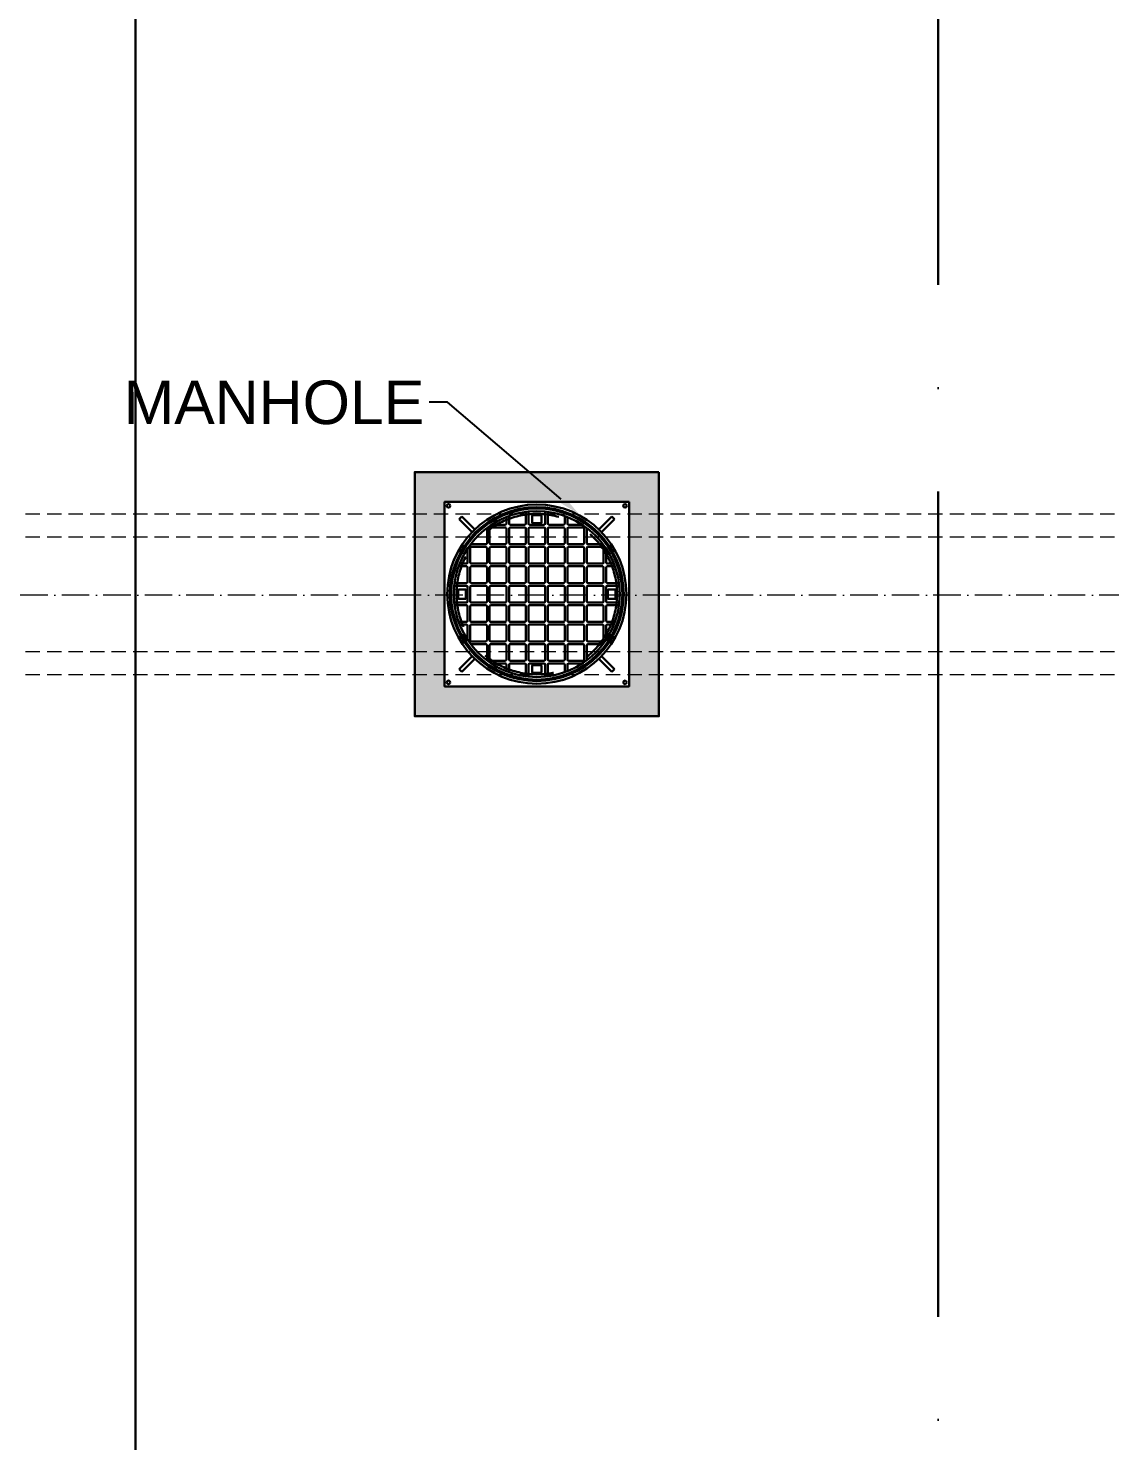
# Model space of a CAD drawing. Header units: metres. Extents: x 5841 to 11304, y 2118 to 7815.
# Drawn here: x 8567 to 9039, y 5966 to 6582 of the extents above; entities that cross this region are included whole.
import ezdxf
from ezdxf import colors
from ezdxf.entities.mleader import LeaderData, LeaderLine
from ezdxf.math import Vec2, Vec3

# ---------------------------------------------------------------- set-up
doc = ezdxf.new("R2010")
doc.units = ezdxf.units.M
for name, pattern in [('ACAD_ISO04W100', [30, 24, -3, 0, -3]), ('ACAD_ISO10W100', [18, 12, -3, 0, -3]), ('DASHED2', [0.375, 0.25, -0.125]), ('Safi- Xref Plans$0$HIDDEN2', [4.7625, 3.175, -1.5875])]:
    doc.linetypes.add(name, pattern=pattern)
for name, color, linetype, lineweight in [('D_Garis Potongan', 101, 'ACAD_ISO10W100', 9), ('D_Garis Tak Tampak', 8, 'DASHED2', 9), ('D_Garis Tampak', 150, 'Continuous', 30), ('DIM200', 4, 'Continuous', 18), ('GRS-ARSIR (HATCH)', 8, 'Continuous', 9)]:
    doc.layers.add(name, color=color, linetype=linetype, lineweight=lineweight)
doc.styles.get("Standard").update_dxf_attribs({"font": 'arial.ttf'})

msp = doc.modelspace()

# ---------------------------------------------------------------- hatches: boundary and pattern name
at = {"layer": 'GRS-ARSIR (HATCH)'}
h = msp.add_hatch(dxfattribs=at)
h.set_pattern_fill('AR-CONC', color=256, scale=2.5)
h.set_pattern_definition([(50, (-2155.766, -4475.943), (17.931505, -1.568803), [1.875, -20.625]), (355, (-2155.766, -4475.943), (-3.468783, 18.804803), [1.5, -16.5]), (100.45144, (-2154.272, -4476.074), (14.462721, 17.236), [1.593505, -17.528553]), (46.1842, (-2155.766, -4470.943), (26.681033, -4.137982), [2.8125, -30.9375]), (96.63564, (-2153.543, -4471.288), (23.36655, 24.352965), [2.39026, -26.292844]), (351.18416, (-2155.766, -4470.943), (23.36655, 24.352965), [2.25, -24.75]), (21, (-2153.266, -4472.193), (14.922676, -10.065472), [1.875, -20.625]), (326, (-2153.266, -4472.193), (6.082883, 18.128751), [1.5, -16.5]), (71.45144, (-2152.023, -4473.032), (21.00556, 8.063279), [1.593505, -17.528553]), (37.5, (-2155.7664, -4475.9435), (0.3039964, 8.3223463), [0, -16.3, 0, -16.75, 0, -16.5625]), (7.5, (-2155.766, -4475.9435), (6.5767384, 9.860293), [0, -9.55, 0, -15.925, 0, -6.3125]), (327.5, (-2161.3414, -4475.9435), (13.345561, -0.5638718), [0, -6.25, 0, -19.5, 0, -25.875]), (317.5, (-2163.841, -4475.943), (14.579654, 2.5026246), [0, -8.125, 0, -12.95, 0, -18.375])])
h.paths.add_polyline_path([(8249.53, 6393.93), (8249.53, 6370.43), (8262.53, 6370.43), (8262.53, 6380.93), (8343.03, 6380.93), (8343.03, 6370.43), (8356.03, 6370.43), (8356.03, 6393.93)])
h.paths.add_polyline_path([(8356.03, 6370.43), (8343.03, 6370.43), (8343.03, 6360.43), (8356.03, 6360.43)])
h.paths.add_polyline_path([(8356.03, 6360.43), (8343.03, 6360.43), (8343.03, 6334.91), (8356.03, 6334.91)])
h.paths.add_polyline_path([(8356.03, 6334.91), (8343.03, 6334.91), (8343.03, 6310.43), (8356.03, 6310.43)])
h.paths.add_polyline_path([(8356.03, 6310.43), (8343.03, 6310.43), (8343.03, 6300.43), (8356.03, 6300.43)])
h.paths.add_polyline_path([(8356.03, 6300.43), (8343.03, 6300.43), (8262.53, 6300.43), (8249.53, 6300.43), (8249.53, 6287.43), (8356.03, 6287.43)])
h.paths.add_polyline_path([(8262.53, 6334.91), (8249.53, 6334.91), (8249.53, 6310.43), (8262.53, 6310.43)])
h.paths.add_polyline_path([(8262.53, 6360.43), (8249.53, 6360.43), (8249.53, 6334.91), (8262.53, 6334.91)])
h.paths.add_polyline_path([(8262.53, 6370.43), (8249.53, 6370.43), (8249.53, 6360.43), (8262.53, 6360.43)])
h.paths.add_polyline_path([(8842.35, 6388.68), (8735.85, 6388.68), (8735.85, 6370.43), (8748.85, 6370.43), (8748.85, 6375.68), (8829.35, 6375.68), (8829.35, 6370.43), (8842.35, 6370.43)])
h.paths.add_polyline_path([(8748.85, 6370.43), (8735.85, 6370.43), (8735.85, 6360.43), (8748.85, 6360.43)])
h.paths.add_polyline_path([(8748.85, 6360.43), (8735.85, 6360.43), (8735.85, 6334.91), (8748.85, 6334.91)])
h.paths.add_polyline_path([(8748.85, 6334.91), (8735.85, 6334.91), (8735.85, 6310.43), (8748.85, 6310.43)])
h.paths.add_polyline_path([(8748.85, 6310.43), (8735.85, 6310.43), (8735.85, 6300.43), (8748.85, 6300.43)])
h.paths.add_polyline_path([(8842.35, 6300.43), (8829.35, 6300.43), (8829.35, 6295.18), (8748.85, 6295.18), (8748.85, 6300.43), (8735.85, 6300.43), (8735.85, 6282.18), (8842.35, 6282.18)])
h.paths.add_polyline_path([(8842.35, 6310.43), (8829.35, 6310.43), (8829.35, 6300.43), (8842.35, 6300.43)])
h.paths.add_polyline_path([(8842.35, 6334.91), (8829.35, 6334.91), (8829.35, 6310.43), (8842.35, 6310.43)])
h.paths.add_polyline_path([(8842.35, 6360.43), (8829.35, 6360.43), (8829.35, 6334.91), (8842.35, 6334.91)])
h.paths.add_polyline_path([(8842.35, 6370.43), (8829.35, 6370.43), (8829.35, 6360.43), (8842.35, 6360.43)])
h.paths.add_polyline_path([(9813.1, 6435.43), (9787.1, 6435.43), (9787.1, 6370.43), (9813.1, 6370.43), (9813.1, 6405.43)])
h.paths.add_polyline_path([(9893.1, 6451.43), (9893.1, 6481.43), (9813.1, 6435.43), (9813.1, 6405.43)])
h.paths.add_polyline_path([(9813.1, 6370.43), (9787.1, 6370.43), (9787.1, 6360.43), (9813.1, 6360.43)])
h.paths.add_polyline_path([(9813.1, 6360.43), (9787.1, 6360.43), (9787.1, 6334.91), (9813.1, 6334.91), (9813.1, 6335.95)])
h.paths.add_polyline_path([(9813.1, 6334.91), (9787.1, 6334.91), (9787.1, 6310.43), (9813.1, 6310.43)])
h.paths.add_polyline_path([(9813.1, 6310.43), (9787.1, 6310.43), (9787.1, 6300.43), (9813.1, 6300.43)])
h.paths.add_polyline_path([(9813.1, 6300.43), (9787.1, 6300.43), (9787.1, 6235.95), (9813.1, 6235.95), (9813.1, 6265.95)])
h.paths.add_polyline_path([(9813.1, 6265.95), (9813.1, 6235.95), (9893.1, 6189.95), (9893.1, 6219.95)])
h.paths.add_polyline_path([(9575.6, 7280.4), (9565.6, 7280.4), (9565.6, 6370.43), (9575.6, 6370.43)])
h.paths.add_polyline_path([(9635.6, 7280.4), (9625.6, 7280.4), (9625.6, 6370.43), (9635.6, 6370.43)])
h.paths.add_polyline_path([(9635.6, 6370.43), (9625.6, 6370.43), (9625.6, 6360.43), (9635.6, 6360.43)])
h.paths.add_polyline_path([(9635.6, 6360.43), (9625.6, 6360.43), (9625.6, 6334.91), (9635.6, 6334.91)])
h.paths.add_polyline_path([(9575.6, 6370.43), (9565.6, 6370.43), (9565.6, 6360.43), (9575.6, 6360.43)])
h.paths.add_polyline_path([(9575.6, 6360.43), (9565.6, 6360.43), (9565.6, 6334.91), (9575.6, 6334.91)])
h.paths.add_polyline_path([(9575.6, 6334.91), (9565.6, 6334.91), (9565.6, 6310.43), (9575.6, 6310.43)])
h.paths.add_polyline_path([(9635.6, 6334.91), (9625.6, 6334.91), (9625.6, 6310.43), (9635.6, 6310.43)])
h.paths.add_polyline_path([(9635.6, 6310.43), (9625.6, 6310.43), (9625.6, 6300.43), (9635.6, 6300.43)])
h.paths.add_polyline_path([(9575.6, 6310.43), (9565.6, 6310.43), (9565.6, 6300.43), (9575.6, 6300.43)])
h.paths.add_polyline_path([(9575.6, 6300.43), (9565.6, 6300.43), (9565.6, 5360.4), (9575.6, 5360.4)])
h.paths.add_polyline_path([(9635.6, 6300.43), (9625.6, 6300.43), (9625.6, 5360.4), (9635.6, 5360.4)])

# ---------------------------------------------------------------- linework, layer by layer
at = {"layer": 'D_Garis Potongan'}
msp.add_line((9969.52, 6334.91), (7103.25, 6334.91), dxfattribs=at)
at = {"layer": 'D_Garis Tak Tampak', "ltscale": 25}
for p, q in [((7291.1, 6370.43), (9787.1, 6370.43)), ((7291.1, 6360.43), (9787.1, 6360.43)), ((7291.1, 6310.43), (9787.1, 6310.43)), ((7291.1, 6300.43), (9787.1, 6300.43))]:
    msp.add_line(p, q, dxfattribs=at)
at = {"layer": 'D_Garis Tampak', "linetype": 'ByBlock', "ltscale": 15}
msp.add_line((8614.1, 7280.4), (8614.1, 5360.4), dxfattribs=at)
at = {"layer": 'D_Garis Tampak', "linetype": 'ACAD_ISO04W100', "ltscale": 15}
msp.add_line((8964.1, 7280.4), (8964.1, 5360.4), dxfattribs=at)
at = {"layer": 'D_Garis Tampak', "ltscale": 200}
for p, q in [((8760.92, 6362.51), (8755.24, 6368.19)), ((8762.03, 6363.62), (8756.34, 6369.3)), ((8816.18, 6363.62), (8821.86, 6369.3)), ((8817.29, 6362.51), (8822.97, 6368.19)), ((8760.92, 6308.35), (8755.24, 6302.67)), ((8762.03, 6307.25), (8756.34, 6301.56)), ((8816.18, 6307.25), (8821.86, 6301.56)), ((8817.29, 6308.35), (8822.97, 6302.67))]:
    msp.add_line(p, q, dxfattribs=at)
at = {"layer": 'D_Garis Tampak'}
for points in [[(8842.35, 6388.68), (8735.85, 6388.68), (8735.85, 6282.18), (8842.35, 6282.18)], [(8829.35, 6375.68), (8748.85, 6375.68), (8748.85, 6295.18), (8829.35, 6295.18)]]:
    msp.add_lwpolyline(points, close=True, dxfattribs=at)
at = {"layer": 'D_Garis Tampak', "ltscale": 200}
for points in [[(8784.32, 6371.28), (8784.32, 6366.21)], [(8785.44, 6366.21), (8785.44, 6371.41)], [(8792.78, 6371.41), (8792.78, 6366.21)], [(8793.97, 6366.21), (8793.97, 6371.27)], [(8775.31, 6365.65), (8769.24, 6365.65)], [(8775.31, 6365.65), (8775.47, 6365.73), (8775.71, 6365.81), (8775.79, 6366.05), (8775.87, 6366.21)], [(8775.87, 6369.09), (8775.87, 6366.21)], [(8776.99, 6366.21), (8776.99, 6369.51)], [(8776.99, 6366.21), (8777.07, 6366.05), (8777.15, 6365.81), (8777.31, 6365.73), (8777.55, 6365.65)], [(8783.77, 6365.65), (8777.55, 6365.65)], [(8783.77, 6365.65), (8784.01, 6365.73), (8784.16, 6365.81), (8784.32, 6366.05), (8784.32, 6366.21)], [(8785.44, 6366.21), (8785.52, 6366.05), (8785.6, 6365.81), (8785.84, 6365.73), (8786, 6365.65)], [(8792.22, 6365.65), (8786, 6365.65)], [(8787.35, 6369.8), (8787.19, 6369.8), (8787.11, 6369.64), (8787.11, 6369.56)], [(8787.11, 6366.61), (8787.11, 6369.56)], [(8787.11, 6366.61), (8787.11, 6366.53), (8787.19, 6366.45), (8787.35, 6366.37)], [(8787.35, 6369.8), (8790.94, 6369.8)], [(8790.94, 6366.37), (8787.35, 6366.37)], [(8791.18, 6369.56), (8791.1, 6369.64), (8791.02, 6369.8), (8790.94, 6369.8)], [(8790.94, 6366.37), (8791.02, 6366.45), (8791.1, 6366.53), (8791.18, 6366.61)], [(8791.18, 6369.56), (8791.18, 6366.61)], [(8792.22, 6365.65), (8792.46, 6365.73), (8792.62, 6365.81), (8792.78, 6366.05), (8792.78, 6366.21)], [(8793.97, 6366.21), (8793.97, 6366.05), (8794.13, 6365.81), (8794.29, 6365.73), (8794.53, 6365.65)], [(8800.75, 6365.65), (8794.53, 6365.65)], [(8800.75, 6365.65), (8800.91, 6365.73), (8801.15, 6365.81), (8801.23, 6366.05), (8801.31, 6366.21)], [(8801.31, 6369.48), (8801.31, 6366.21)], [(8802.42, 6366.21), (8802.42, 6369.06)], [(8802.42, 6366.21), (8802.42, 6366.05), (8802.58, 6365.81), (8802.74, 6365.73), (8802.98, 6365.65)], [(8808.97, 6365.65), (8802.98, 6365.65)], [(8767.42, 6363.98), (8767.34, 6364.22), (8767.28, 6364.27)], [(8767.42, 6363.98), (8767.42, 6357.76)], [(8769.1, 6364.53), (8768.86, 6364.45), (8768.7, 6364.37), (8768.54, 6364.22), (8768.54, 6363.98)], [(8768.54, 6357.76), (8768.54, 6363.98)], [(8769.1, 6364.53), (8775.31, 6364.53)], [(8775.87, 6363.98), (8775.79, 6364.22), (8775.71, 6364.37), (8775.47, 6364.45), (8775.31, 6364.53)], [(8775.87, 6363.98), (8775.87, 6357.76)], [(8777.55, 6364.53), (8777.31, 6364.45), (8777.15, 6364.37), (8777.07, 6364.22), (8776.99, 6363.98)], [(8776.99, 6357.76), (8776.99, 6363.98)], [(8777.55, 6364.53), (8783.77, 6364.53)], [(8784.32, 6363.98), (8784.32, 6364.22), (8784.16, 6364.37), (8784.01, 6364.45), (8783.77, 6364.53)], [(8784.32, 6363.98), (8784.32, 6357.76)], [(8786, 6364.53), (8785.84, 6364.45), (8785.6, 6364.37), (8785.52, 6364.22), (8785.44, 6363.98)], [(8785.44, 6357.76), (8785.44, 6363.98)], [(8786, 6364.53), (8792.22, 6364.53)], [(8792.78, 6363.98), (8792.78, 6364.22), (8792.62, 6364.37), (8792.46, 6364.45), (8792.22, 6364.53)], [(8792.78, 6363.98), (8792.78, 6357.76)], [(8794.53, 6364.53), (8794.29, 6364.45), (8794.13, 6364.37), (8793.97, 6364.22), (8793.97, 6363.98)], [(8793.97, 6357.76), (8793.97, 6363.98)], [(8794.53, 6364.53), (8800.75, 6364.53)], [(8801.31, 6363.98), (8801.23, 6364.22), (8801.15, 6364.37), (8800.91, 6364.45), (8800.75, 6364.53)], [(8801.31, 6363.98), (8801.31, 6357.76)], [(8802.98, 6364.53), (8802.74, 6364.45), (8802.58, 6364.37), (8802.42, 6364.22), (8802.42, 6363.98)], [(8802.42, 6357.76), (8802.42, 6363.98)], [(8802.98, 6364.53), (8809.2, 6364.53)], [(8809.76, 6363.98), (8809.68, 6364.22), (8809.6, 6364.37), (8809.44, 6364.45), (8809.2, 6364.53)], [(8809.76, 6363.98), (8809.76, 6357.76)], [(8810.97, 6364.24), (8810.95, 6364.22), (8810.87, 6363.98)], [(8810.87, 6357.76), (8810.87, 6363.98)], [(8758.89, 6355.31), (8758.89, 6349.31)], [(8760.56, 6356.08), (8760.4, 6356), (8760.17, 6355.92), (8760.09, 6355.68), (8760.01, 6355.52)], [(8760.01, 6349.31), (8760.01, 6355.52)], [(8760.28, 6357.28), (8760.4, 6357.2), (8760.56, 6357.2)], [(8766.78, 6357.2), (8760.56, 6357.2)], [(8760.56, 6356.08), (8766.78, 6356.08)], [(8766.78, 6357.2), (8767.02, 6357.2), (8767.18, 6357.36), (8767.34, 6357.52), (8767.42, 6357.76)], [(8767.42, 6355.52), (8767.34, 6355.68), (8767.18, 6355.92), (8767.02, 6356), (8766.78, 6356.08)], [(8767.42, 6355.52), (8767.42, 6349.31)], [(8768.54, 6357.76), (8768.54, 6357.52), (8768.7, 6357.36), (8768.86, 6357.2), (8769.1, 6357.2)], [(8769.1, 6356.08), (8768.86, 6356), (8768.7, 6355.92), (8768.54, 6355.68), (8768.54, 6355.52)], [(8768.54, 6349.31), (8768.54, 6355.52)], [(8775.31, 6357.2), (8769.1, 6357.2)], [(8769.1, 6356.08), (8775.31, 6356.08)], [(8775.31, 6357.2), (8775.47, 6357.2), (8775.71, 6357.36), (8775.79, 6357.52), (8775.87, 6357.76)], [(8775.87, 6355.52), (8775.79, 6355.68), (8775.71, 6355.92), (8775.47, 6356), (8775.31, 6356.08)], [(8775.87, 6355.52), (8775.87, 6349.31)], [(8776.99, 6357.76), (8777.07, 6357.52), (8777.15, 6357.36), (8777.31, 6357.2), (8777.55, 6357.2)], [(8777.55, 6356.08), (8777.31, 6356), (8777.15, 6355.92), (8777.07, 6355.68), (8776.99, 6355.52)], [(8776.99, 6349.31), (8776.99, 6355.52)], [(8783.77, 6357.2), (8777.55, 6357.2)], [(8777.55, 6356.08), (8783.77, 6356.08)], [(8783.77, 6357.2), (8784.01, 6357.2), (8784.16, 6357.36), (8784.32, 6357.52), (8784.32, 6357.76)], [(8784.32, 6355.52), (8784.32, 6355.68), (8784.16, 6355.92), (8784.01, 6356), (8783.77, 6356.08)], [(8784.32, 6355.52), (8784.32, 6349.31)], [(8785.44, 6357.76), (8785.52, 6357.52), (8785.6, 6357.36), (8785.84, 6357.2), (8786, 6357.2)], [(8786, 6356.08), (8785.84, 6356), (8785.6, 6355.92), (8785.52, 6355.68), (8785.44, 6355.52)], [(8785.44, 6349.31), (8785.44, 6355.52)], [(8792.22, 6357.2), (8786, 6357.2)], [(8786, 6356.08), (8792.22, 6356.08)], [(8792.22, 6357.2), (8792.46, 6357.2), (8792.62, 6357.36), (8792.78, 6357.52), (8792.78, 6357.76)], [(8792.78, 6355.52), (8792.78, 6355.68), (8792.62, 6355.92), (8792.46, 6356), (8792.22, 6356.08)], [(8792.78, 6355.52), (8792.78, 6349.31)], [(8793.97, 6357.76), (8793.97, 6357.52), (8794.13, 6357.36), (8794.29, 6357.2), (8794.53, 6357.2)], [(8794.53, 6356.08), (8794.29, 6356), (8794.13, 6355.92), (8793.97, 6355.68), (8793.97, 6355.52)], [(8793.97, 6349.31), (8793.97, 6355.52)], [(8800.75, 6357.2), (8794.53, 6357.2)], [(8794.53, 6356.08), (8800.75, 6356.08)], [(8800.75, 6357.2), (8800.91, 6357.2), (8801.15, 6357.36), (8801.23, 6357.52), (8801.31, 6357.76)], [(8801.31, 6355.52), (8801.23, 6355.68), (8801.15, 6355.92), (8800.91, 6356), (8800.75, 6356.08)], [(8801.31, 6355.52), (8801.31, 6349.31)], [(8802.42, 6357.76), (8802.42, 6357.52), (8802.58, 6357.36), (8802.74, 6357.2), (8802.98, 6357.2)], [(8802.98, 6356.08), (8802.74, 6356), (8802.58, 6355.92), (8802.42, 6355.68), (8802.42, 6355.52)], [(8802.42, 6349.31), (8802.42, 6355.52)], [(8809.2, 6357.2), (8802.98, 6357.2)], [(8802.98, 6356.08), (8809.2, 6356.08)], [(8809.2, 6357.2), (8809.44, 6357.2), (8809.6, 6357.36), (8809.68, 6357.52), (8809.76, 6357.76)], [(8809.76, 6355.52), (8809.68, 6355.68), (8809.6, 6355.92), (8809.44, 6356), (8809.2, 6356.08)], [(8809.76, 6355.52), (8809.76, 6349.31)], [(8810.87, 6357.76), (8810.95, 6357.52), (8811.03, 6357.36), (8811.27, 6357.2), (8811.43, 6357.2)], [(8811.43, 6356.08), (8811.27, 6356), (8811.03, 6355.92), (8810.95, 6355.68), (8810.87, 6355.52)], [(8810.87, 6349.31), (8810.87, 6355.52)], [(8817.65, 6357.2), (8811.43, 6357.2)], [(8811.43, 6356.08), (8817.65, 6356.08)], [(8817.65, 6357.2), (8817.89, 6357.2), (8817.95, 6357.25)], [(8818.21, 6355.52), (8818.21, 6355.68), (8818.05, 6355.92), (8817.89, 6356), (8817.65, 6356.08)], [(8818.21, 6355.52), (8818.21, 6349.31)], [(8819.33, 6349.31), (8819.33, 6355.3)], [(8755.03, 6347.55), (8758.33, 6347.55)], [(8758.33, 6348.75), (8755.48, 6348.75)], [(8758.33, 6348.75), (8758.57, 6348.75), (8758.73, 6348.91), (8758.89, 6349.07), (8758.89, 6349.31)], [(8758.89, 6346.99), (8758.89, 6347.23), (8758.73, 6347.39), (8758.57, 6347.55), (8758.33, 6347.55)], [(8758.89, 6346.99), (8758.89, 6340.77)], [(8760.01, 6349.31), (8760.09, 6349.07), (8760.17, 6348.91), (8760.4, 6348.75), (8760.56, 6348.75)], [(8760.56, 6347.55), (8760.4, 6347.55), (8760.17, 6347.39), (8760.09, 6347.23), (8760.01, 6346.99)], [(8760.01, 6340.77), (8760.01, 6346.99)], [(8766.78, 6348.75), (8760.56, 6348.75)], [(8760.56, 6347.55), (8766.78, 6347.55)], [(8766.78, 6348.75), (8767.02, 6348.75), (8767.18, 6348.91), (8767.34, 6349.07), (8767.42, 6349.31)], [(8767.42, 6346.99), (8767.34, 6347.23), (8767.18, 6347.39), (8767.02, 6347.55), (8766.78, 6347.55)], [(8767.42, 6346.99), (8767.42, 6340.77)], [(8768.54, 6349.31), (8768.54, 6349.07), (8768.7, 6348.91), (8768.86, 6348.75), (8769.1, 6348.75)], [(8769.1, 6347.55), (8768.86, 6347.55), (8768.7, 6347.39), (8768.54, 6347.23), (8768.54, 6346.99)], [(8768.54, 6340.77), (8768.54, 6346.99)], [(8775.31, 6348.75), (8769.1, 6348.75)], [(8769.1, 6347.55), (8775.31, 6347.55)], [(8775.31, 6348.75), (8775.47, 6348.75), (8775.71, 6348.91), (8775.79, 6349.07), (8775.87, 6349.31)], [(8775.87, 6346.99), (8775.79, 6347.23), (8775.71, 6347.39), (8775.47, 6347.55), (8775.31, 6347.55)], [(8775.87, 6346.99), (8775.87, 6340.77)], [(8776.99, 6349.31), (8777.07, 6349.07), (8777.15, 6348.91), (8777.31, 6348.75), (8777.55, 6348.75)], [(8777.55, 6347.55), (8777.31, 6347.55), (8777.15, 6347.39), (8777.07, 6347.23), (8776.99, 6346.99)], [(8776.99, 6340.77), (8776.99, 6346.99)], [(8783.77, 6348.75), (8777.55, 6348.75)], [(8777.55, 6347.55), (8783.77, 6347.55)], [(8783.77, 6348.75), (8784.01, 6348.75), (8784.16, 6348.91), (8784.32, 6349.07), (8784.32, 6349.31)], [(8784.32, 6346.99), (8784.32, 6347.23), (8784.16, 6347.39), (8784.01, 6347.55), (8783.77, 6347.55)], [(8784.32, 6346.99), (8784.32, 6340.77)], [(8785.44, 6349.31), (8785.52, 6349.07), (8785.6, 6348.91), (8785.84, 6348.75), (8786, 6348.75)], [(8786, 6347.55), (8785.84, 6347.55), (8785.6, 6347.39), (8785.52, 6347.23), (8785.44, 6346.99)], [(8785.44, 6340.77), (8785.44, 6346.99)], [(8792.22, 6348.75), (8786, 6348.75)], [(8786, 6347.55), (8792.22, 6347.55)], [(8792.22, 6348.75), (8792.46, 6348.75), (8792.62, 6348.91), (8792.78, 6349.07), (8792.78, 6349.31)], [(8792.78, 6346.99), (8792.78, 6347.23), (8792.62, 6347.39), (8792.46, 6347.55), (8792.22, 6347.55)], [(8792.78, 6346.99), (8792.78, 6340.77)], [(8793.97, 6349.31), (8793.97, 6349.07), (8794.13, 6348.91), (8794.29, 6348.75), (8794.53, 6348.75)], [(8794.53, 6347.55), (8794.29, 6347.55), (8794.13, 6347.39), (8793.97, 6347.23), (8793.97, 6346.99)], [(8793.97, 6340.77), (8793.97, 6346.99)], [(8800.75, 6348.75), (8794.53, 6348.75)], [(8794.53, 6347.55), (8800.75, 6347.55)], [(8800.75, 6348.75), (8800.91, 6348.75), (8801.15, 6348.91), (8801.23, 6349.07), (8801.31, 6349.31)], [(8801.31, 6346.99), (8801.23, 6347.23), (8801.15, 6347.39), (8800.91, 6347.55), (8800.75, 6347.55)], [(8801.31, 6346.99), (8801.31, 6340.77)], [(8802.42, 6349.31), (8802.42, 6349.07), (8802.58, 6348.91), (8802.74, 6348.75), (8802.98, 6348.75)], [(8802.98, 6347.55), (8802.74, 6347.55), (8802.58, 6347.39), (8802.42, 6347.23), (8802.42, 6346.99)], [(8802.42, 6340.77), (8802.42, 6346.99)], [(8809.2, 6348.75), (8802.98, 6348.75)], [(8802.98, 6347.55), (8809.2, 6347.55)], [(8809.2, 6348.75), (8809.44, 6348.75), (8809.6, 6348.91), (8809.68, 6349.07), (8809.76, 6349.31)], [(8809.76, 6346.99), (8809.68, 6347.23), (8809.6, 6347.39), (8809.44, 6347.55), (8809.2, 6347.55)], [(8809.76, 6346.99), (8809.76, 6340.77)], [(8810.87, 6349.31), (8810.95, 6349.07), (8811.03, 6348.91), (8811.27, 6348.75), (8811.43, 6348.75)], [(8811.43, 6347.55), (8811.27, 6347.55), (8811.03, 6347.39), (8810.95, 6347.23), (8810.87, 6346.99)], [(8810.87, 6340.77), (8810.87, 6346.99)], [(8817.65, 6348.75), (8811.43, 6348.75)], [(8811.43, 6347.55), (8817.65, 6347.55)], [(8817.65, 6348.75), (8817.89, 6348.75), (8818.05, 6348.91), (8818.21, 6349.07), (8818.21, 6349.31)], [(8818.21, 6346.99), (8818.21, 6347.23), (8818.05, 6347.39), (8817.89, 6347.55), (8817.65, 6347.55)], [(8818.21, 6346.99), (8818.21, 6340.77)], [(8819.33, 6349.31), (8819.41, 6349.07), (8819.57, 6348.91), (8819.72, 6348.75), (8819.96, 6348.75)], [(8819.96, 6347.55), (8819.72, 6347.55), (8819.57, 6347.39), (8819.41, 6347.23), (8819.33, 6346.99)], [(8819.33, 6340.77), (8819.33, 6346.99)], [(8822.73, 6348.75), (8819.96, 6348.75)], [(8819.96, 6347.55), (8823.18, 6347.55)], [(8758.33, 6340.22), (8753.26, 6340.22)], [(8758.33, 6340.22), (8758.57, 6340.3), (8758.73, 6340.38), (8758.89, 6340.61), (8758.89, 6340.77)], [(8760.01, 6340.77), (8760.09, 6340.61), (8760.17, 6340.38), (8760.4, 6340.3), (8760.56, 6340.22)], [(8766.78, 6340.22), (8760.56, 6340.22)], [(8766.78, 6340.22), (8767.02, 6340.3), (8767.18, 6340.38), (8767.34, 6340.61), (8767.42, 6340.77)], [(8768.54, 6340.77), (8768.54, 6340.61), (8768.7, 6340.38), (8768.86, 6340.3), (8769.1, 6340.22)], [(8775.31, 6340.22), (8769.1, 6340.22)], [(8775.31, 6340.22), (8775.47, 6340.3), (8775.71, 6340.38), (8775.79, 6340.61), (8775.87, 6340.77)], [(8776.99, 6340.77), (8777.07, 6340.61), (8777.15, 6340.38), (8777.31, 6340.3), (8777.55, 6340.22)], [(8783.77, 6340.22), (8777.55, 6340.22)], [(8783.77, 6340.22), (8784.01, 6340.3), (8784.16, 6340.38), (8784.32, 6340.61), (8784.32, 6340.77)], [(8785.44, 6340.77), (8785.52, 6340.61), (8785.6, 6340.38), (8785.84, 6340.3), (8786, 6340.22)], [(8792.22, 6340.22), (8786, 6340.22)], [(8792.22, 6340.22), (8792.46, 6340.3), (8792.62, 6340.38), (8792.78, 6340.61), (8792.78, 6340.77)], [(8793.97, 6340.77), (8793.97, 6340.61), (8794.13, 6340.38), (8794.29, 6340.3), (8794.53, 6340.22)], [(8800.75, 6340.22), (8794.53, 6340.22)], [(8800.75, 6340.22), (8800.91, 6340.3), (8801.15, 6340.38), (8801.23, 6340.61), (8801.31, 6340.77)], [(8802.42, 6340.77), (8802.42, 6340.61), (8802.58, 6340.38), (8802.74, 6340.3), (8802.98, 6340.22)], [(8809.2, 6340.22), (8802.98, 6340.22)], [(8809.2, 6340.22), (8809.44, 6340.3), (8809.6, 6340.38), (8809.68, 6340.61), (8809.76, 6340.77)], [(8810.87, 6340.77), (8810.95, 6340.61), (8811.03, 6340.38), (8811.27, 6340.3), (8811.43, 6340.22)], [(8817.65, 6340.22), (8811.43, 6340.22)], [(8817.65, 6340.22), (8817.89, 6340.3), (8818.05, 6340.38), (8818.21, 6340.61), (8818.21, 6340.77)], [(8819.33, 6340.77), (8819.41, 6340.61), (8819.57, 6340.38), (8819.72, 6340.3), (8819.96, 6340.22)], [(8824.95, 6340.22), (8819.96, 6340.22)], [(8753.12, 6339.1), (8758.33, 6339.1)], [(8754.11, 6335.43), (8754.11, 6335.43)], [(8754.98, 6337.51), (8754.9, 6337.43), (8754.82, 6337.35), (8754.82, 6337.27)], [(8754.82, 6333.6), (8754.82, 6337.27)], [(8754.98, 6337.51), (8757.93, 6337.51)], [(8758.17, 6337.27), (8758.17, 6337.35), (8758.09, 6337.43), (8757.93, 6337.51)], [(8758.17, 6337.27), (8758.17, 6333.6)], [(8758.89, 6338.54), (8758.89, 6338.78), (8758.73, 6338.94), (8758.57, 6339.1), (8758.33, 6339.1)], [(8758.89, 6338.54), (8758.89, 6332.32)], [(8760.56, 6339.1), (8760.4, 6339.1), (8760.17, 6338.94), (8760.09, 6338.78), (8760.01, 6338.54)], [(8760.01, 6332.32), (8760.01, 6338.54)], [(8760.56, 6339.1), (8766.78, 6339.1)], [(8767.42, 6338.54), (8767.34, 6338.78), (8767.18, 6338.94), (8767.02, 6339.1), (8766.78, 6339.1)], [(8767.42, 6338.54), (8767.42, 6332.32)], [(8769.1, 6339.1), (8768.86, 6339.1), (8768.7, 6338.94), (8768.54, 6338.78), (8768.54, 6338.54)], [(8768.54, 6332.32), (8768.54, 6338.54)], [(8769.1, 6339.1), (8775.31, 6339.1)], [(8775.87, 6338.54), (8775.79, 6338.78), (8775.71, 6338.94), (8775.47, 6339.1), (8775.31, 6339.1)], [(8775.87, 6338.54), (8775.87, 6332.32)], [(8777.55, 6339.1), (8777.31, 6339.1), (8777.15, 6338.94), (8777.07, 6338.78), (8776.99, 6338.54)], [(8776.99, 6332.32), (8776.99, 6338.54)], [(8777.55, 6339.1), (8783.77, 6339.1)], [(8784.32, 6338.54), (8784.32, 6338.78), (8784.16, 6338.94), (8784.01, 6339.1), (8783.77, 6339.1)], [(8784.32, 6338.54), (8784.32, 6332.32)], [(8786, 6339.1), (8785.84, 6339.1), (8785.6, 6338.94), (8785.52, 6338.78), (8785.44, 6338.54)], [(8785.44, 6332.32), (8785.44, 6338.54)], [(8786, 6339.1), (8792.22, 6339.1)], [(8792.78, 6338.54), (8792.78, 6338.78), (8792.62, 6338.94), (8792.46, 6339.1), (8792.22, 6339.1)], [(8792.78, 6338.54), (8792.78, 6332.32)], [(8794.53, 6339.1), (8794.29, 6339.1), (8794.13, 6338.94), (8793.97, 6338.78), (8793.97, 6338.54)], [(8793.97, 6332.32), (8793.97, 6338.54)], [(8794.53, 6339.1), (8800.75, 6339.1)], [(8801.31, 6338.54), (8801.23, 6338.78), (8801.15, 6338.94), (8800.91, 6339.1), (8800.75, 6339.1)], [(8801.31, 6338.54), (8801.31, 6332.32)], [(8802.98, 6339.1), (8802.74, 6339.1), (8802.58, 6338.94), (8802.42, 6338.78), (8802.42, 6338.54)], [(8802.42, 6332.32), (8802.42, 6338.54)], [(8802.98, 6339.1), (8809.2, 6339.1)], [(8809.76, 6338.54), (8809.68, 6338.78), (8809.6, 6338.94), (8809.44, 6339.1), (8809.2, 6339.1)], [(8809.76, 6338.54), (8809.76, 6332.32)], [(8811.43, 6339.1), (8811.27, 6339.1), (8811.03, 6338.94), (8810.95, 6338.78), (8810.87, 6338.54)], [(8810.87, 6332.32), (8810.87, 6338.54)], [(8811.43, 6339.1), (8817.65, 6339.1)], [(8818.21, 6338.54), (8818.21, 6338.78), (8818.05, 6338.94), (8817.89, 6339.1), (8817.65, 6339.1)], [(8818.21, 6338.54), (8818.21, 6332.32)], [(8819.96, 6339.1), (8819.72, 6339.1), (8819.57, 6338.94), (8819.41, 6338.78), (8819.33, 6338.54)], [(8819.33, 6332.32), (8819.33, 6338.54)], [(8819.96, 6339.1), (8825.08, 6339.1)], [(8820.36, 6337.51), (8820.2, 6337.43), (8820.12, 6337.35), (8820.12, 6337.27)], [(8820.12, 6333.6), (8820.12, 6337.27)], [(8820.36, 6337.51), (8823.23, 6337.51)], [(8823.47, 6337.27), (8823.47, 6337.35), (8823.39, 6337.43), (8823.23, 6337.51)], [(8823.47, 6337.27), (8823.47, 6333.6)], [(8758.33, 6331.76), (8753.12, 6331.76)], [(8753.26, 6330.65), (8758.33, 6330.65)], [(8754.82, 6333.6), (8754.82, 6333.52), (8754.9, 6333.44), (8754.98, 6333.44)], [(8757.93, 6333.44), (8754.98, 6333.44)], [(8757.93, 6333.44), (8758.09, 6333.44), (8758.17, 6333.52), (8758.17, 6333.6)], [(8758.33, 6331.76), (8758.57, 6331.76), (8758.73, 6331.92), (8758.89, 6332.08), (8758.89, 6332.32)], [(8758.89, 6330.09), (8758.89, 6330.25), (8758.73, 6330.49), (8758.57, 6330.57), (8758.33, 6330.65)], [(8758.89, 6330.09), (8758.89, 6323.87)], [(8760.01, 6332.32), (8760.09, 6332.08), (8760.17, 6331.92), (8760.4, 6331.76), (8760.56, 6331.76)], [(8760.56, 6330.65), (8760.4, 6330.57), (8760.17, 6330.49), (8760.09, 6330.25), (8760.01, 6330.09)], [(8760.01, 6323.87), (8760.01, 6330.09)], [(8766.78, 6331.76), (8760.56, 6331.76)], [(8760.56, 6330.65), (8766.78, 6330.65)], [(8766.78, 6331.76), (8767.02, 6331.76), (8767.18, 6331.92), (8767.34, 6332.08), (8767.42, 6332.32)], [(8767.42, 6330.09), (8767.34, 6330.25), (8767.18, 6330.49), (8767.02, 6330.57), (8766.78, 6330.65)], [(8767.42, 6330.09), (8767.42, 6323.87)], [(8768.54, 6332.32), (8768.54, 6332.08), (8768.7, 6331.92), (8768.86, 6331.76), (8769.1, 6331.76)], [(8769.1, 6330.65), (8768.86, 6330.57), (8768.7, 6330.49), (8768.54, 6330.25), (8768.54, 6330.09)], [(8768.54, 6323.87), (8768.54, 6330.09)], [(8775.31, 6331.76), (8769.1, 6331.76)], [(8769.1, 6330.65), (8775.31, 6330.65)], [(8775.31, 6331.76), (8775.47, 6331.76), (8775.71, 6331.92), (8775.79, 6332.08), (8775.87, 6332.32)], [(8775.87, 6330.09), (8775.79, 6330.25), (8775.71, 6330.49), (8775.47, 6330.57), (8775.31, 6330.65)], [(8775.87, 6330.09), (8775.87, 6323.87)], [(8776.99, 6332.32), (8777.07, 6332.08), (8777.15, 6331.92), (8777.31, 6331.76), (8777.55, 6331.76)], [(8777.55, 6330.65), (8777.31, 6330.57), (8777.15, 6330.49), (8777.07, 6330.25), (8776.99, 6330.09)], [(8776.99, 6323.87), (8776.99, 6330.09)], [(8783.77, 6331.76), (8777.55, 6331.76)], [(8777.55, 6330.65), (8783.77, 6330.65)], [(8783.77, 6331.76), (8784.01, 6331.76), (8784.16, 6331.92), (8784.32, 6332.08), (8784.32, 6332.32)], [(8784.32, 6330.09), (8784.32, 6330.25), (8784.16, 6330.49), (8784.01, 6330.57), (8783.77, 6330.65)], [(8784.32, 6330.09), (8784.32, 6323.87)], [(8785.44, 6332.32), (8785.52, 6332.08), (8785.6, 6331.92), (8785.84, 6331.76), (8786, 6331.76)], [(8786, 6330.65), (8785.84, 6330.57), (8785.6, 6330.49), (8785.52, 6330.25), (8785.44, 6330.09)], [(8785.44, 6323.87), (8785.44, 6330.09)], [(8792.22, 6331.76), (8786, 6331.76)], [(8786, 6330.65), (8792.22, 6330.65)], [(8792.22, 6331.76), (8792.46, 6331.76), (8792.62, 6331.92), (8792.78, 6332.08), (8792.78, 6332.32)], [(8792.78, 6330.09), (8792.78, 6330.25), (8792.62, 6330.49), (8792.46, 6330.57), (8792.22, 6330.65)], [(8792.78, 6330.09), (8792.78, 6323.87)], [(8793.97, 6332.32), (8793.97, 6332.08), (8794.13, 6331.92), (8794.29, 6331.76), (8794.53, 6331.76)], [(8794.53, 6330.65), (8794.29, 6330.57), (8794.13, 6330.49), (8793.97, 6330.25), (8793.97, 6330.09)], [(8793.97, 6323.87), (8793.97, 6330.09)], [(8800.75, 6331.76), (8794.53, 6331.76)], [(8794.53, 6330.65), (8800.75, 6330.65)], [(8800.75, 6331.76), (8800.91, 6331.76), (8801.15, 6331.92), (8801.23, 6332.08), (8801.31, 6332.32)], [(8801.31, 6330.09), (8801.23, 6330.25), (8801.15, 6330.49), (8800.91, 6330.57), (8800.75, 6330.65)], [(8801.31, 6330.09), (8801.31, 6323.87)], [(8802.42, 6332.32), (8802.42, 6332.08), (8802.58, 6331.92), (8802.74, 6331.76), (8802.98, 6331.76)], [(8802.98, 6330.65), (8802.74, 6330.57), (8802.58, 6330.49), (8802.42, 6330.25), (8802.42, 6330.09)], [(8802.42, 6323.87), (8802.42, 6330.09)], [(8809.2, 6331.76), (8802.98, 6331.76)], [(8802.98, 6330.65), (8809.2, 6330.65)], [(8809.2, 6331.76), (8809.44, 6331.76), (8809.6, 6331.92), (8809.68, 6332.08), (8809.76, 6332.32)], [(8809.76, 6330.09), (8809.68, 6330.25), (8809.6, 6330.49), (8809.44, 6330.57), (8809.2, 6330.65)], [(8809.76, 6330.09), (8809.76, 6323.87)], [(8810.87, 6332.32), (8810.95, 6332.08), (8811.03, 6331.92), (8811.27, 6331.76), (8811.43, 6331.76)], [(8811.43, 6330.65), (8811.27, 6330.57), (8811.03, 6330.49), (8810.95, 6330.25), (8810.87, 6330.09)], [(8810.87, 6323.87), (8810.87, 6330.09)], [(8817.65, 6331.76), (8811.43, 6331.76)], [(8811.43, 6330.65), (8817.65, 6330.65)], [(8817.65, 6331.76), (8817.89, 6331.76), (8818.05, 6331.92), (8818.21, 6332.08), (8818.21, 6332.32)], [(8818.21, 6330.09), (8818.21, 6330.25), (8818.05, 6330.49), (8817.89, 6330.57), (8817.65, 6330.65)], [(8818.21, 6330.09), (8818.21, 6323.87)], [(8819.33, 6332.32), (8819.41, 6332.08), (8819.57, 6331.92), (8819.72, 6331.76), (8819.96, 6331.76)], [(8819.96, 6330.65), (8819.72, 6330.57), (8819.57, 6330.49), (8819.41, 6330.25), (8819.33, 6330.09)], [(8819.33, 6323.87), (8819.33, 6330.09)], [(8825.08, 6331.76), (8819.96, 6331.76)], [(8819.96, 6330.65), (8824.95, 6330.65)], [(8820.12, 6333.6), (8820.12, 6333.52), (8820.2, 6333.44), (8820.36, 6333.44)], [(8823.23, 6333.44), (8820.36, 6333.44)], [(8823.23, 6333.44), (8823.39, 6333.44), (8823.47, 6333.52), (8823.47, 6333.6)], [(8758.33, 6323.31), (8755.03, 6323.31)], [(8755.48, 6322.12), (8758.33, 6322.12)], [(8758.33, 6323.31), (8758.57, 6323.31), (8758.73, 6323.47), (8758.89, 6323.63), (8758.89, 6323.87)], [(8758.89, 6321.56), (8758.89, 6321.8), (8758.73, 6321.96), (8758.57, 6322.12), (8758.33, 6322.12)], [(8760.01, 6323.87), (8760.09, 6323.63), (8760.17, 6323.47), (8760.4, 6323.31), (8760.56, 6323.31)], [(8760.56, 6322.12), (8760.4, 6322.12), (8760.17, 6321.96), (8760.09, 6321.8), (8760.01, 6321.56)], [(8766.78, 6323.31), (8760.56, 6323.31)], [(8760.56, 6322.12), (8766.78, 6322.12)], [(8766.78, 6323.31), (8767.02, 6323.31), (8767.18, 6323.47), (8767.34, 6323.63), (8767.42, 6323.87)], [(8767.42, 6321.56), (8767.34, 6321.8), (8767.18, 6321.96), (8767.02, 6322.12), (8766.78, 6322.12)], [(8768.54, 6323.87), (8768.54, 6323.63), (8768.7, 6323.47), (8768.86, 6323.31), (8769.1, 6323.31)], [(8769.1, 6322.12), (8768.86, 6322.12), (8768.7, 6321.96), (8768.54, 6321.8), (8768.54, 6321.56)], [(8775.31, 6323.31), (8769.1, 6323.31)], [(8769.1, 6322.12), (8775.31, 6322.12)], [(8775.31, 6323.31), (8775.47, 6323.31), (8775.71, 6323.47), (8775.79, 6323.63), (8775.87, 6323.87)], [(8775.87, 6321.56), (8775.79, 6321.8), (8775.71, 6321.96), (8775.47, 6322.12), (8775.31, 6322.12)], [(8776.99, 6323.87), (8777.07, 6323.63), (8777.15, 6323.47), (8777.31, 6323.31), (8777.55, 6323.31)], [(8777.55, 6322.12), (8777.31, 6322.12), (8777.15, 6321.96), (8777.07, 6321.8), (8776.99, 6321.56)], [(8783.77, 6323.31), (8777.55, 6323.31)], [(8777.55, 6322.12), (8783.77, 6322.12)], [(8783.77, 6323.31), (8784.01, 6323.31), (8784.16, 6323.47), (8784.32, 6323.63), (8784.32, 6323.87)], [(8784.32, 6321.56), (8784.32, 6321.8), (8784.16, 6321.96), (8784.01, 6322.12), (8783.77, 6322.12)], [(8785.44, 6323.87), (8785.52, 6323.63), (8785.6, 6323.47), (8785.84, 6323.31), (8786, 6323.31)], [(8786, 6322.12), (8785.84, 6322.12), (8785.6, 6321.96), (8785.52, 6321.8), (8785.44, 6321.56)], [(8792.22, 6323.31), (8786, 6323.31)], [(8786, 6322.12), (8792.22, 6322.12)], [(8792.22, 6323.31), (8792.46, 6323.31), (8792.62, 6323.47), (8792.78, 6323.63), (8792.78, 6323.87)], [(8792.78, 6321.56), (8792.78, 6321.8), (8792.62, 6321.96), (8792.46, 6322.12), (8792.22, 6322.12)], [(8793.97, 6323.87), (8793.97, 6323.63), (8794.13, 6323.47), (8794.29, 6323.31), (8794.53, 6323.31)], [(8794.53, 6322.12), (8794.29, 6322.12), (8794.13, 6321.96), (8793.97, 6321.8), (8793.97, 6321.56)], [(8800.75, 6323.31), (8794.53, 6323.31)], [(8794.53, 6322.12), (8800.75, 6322.12)], [(8800.75, 6323.31), (8800.91, 6323.31), (8801.15, 6323.47), (8801.23, 6323.63), (8801.31, 6323.87)], [(8801.31, 6321.56), (8801.23, 6321.8), (8801.15, 6321.96), (8800.91, 6322.12), (8800.75, 6322.12)], [(8802.42, 6323.87), (8802.42, 6323.63), (8802.58, 6323.47), (8802.74, 6323.31), (8802.98, 6323.31)], [(8802.98, 6322.12), (8802.74, 6322.12), (8802.58, 6321.96), (8802.42, 6321.8), (8802.42, 6321.56)], [(8809.2, 6323.31), (8802.98, 6323.31)], [(8802.98, 6322.12), (8809.2, 6322.12)], [(8809.2, 6323.31), (8809.44, 6323.31), (8809.6, 6323.47), (8809.68, 6323.63), (8809.76, 6323.87)], [(8809.76, 6321.56), (8809.68, 6321.8), (8809.6, 6321.96), (8809.44, 6322.12), (8809.2, 6322.12)], [(8810.87, 6323.87), (8810.95, 6323.63), (8811.03, 6323.47), (8811.27, 6323.31), (8811.43, 6323.31)], [(8811.43, 6322.12), (8811.27, 6322.12), (8811.03, 6321.96), (8810.95, 6321.8), (8810.87, 6321.56)], [(8817.65, 6323.31), (8811.43, 6323.31)], [(8811.43, 6322.12), (8817.65, 6322.12)], [(8817.65, 6323.31), (8817.89, 6323.31), (8818.05, 6323.47), (8818.21, 6323.63), (8818.21, 6323.87)], [(8818.21, 6321.56), (8818.21, 6321.8), (8818.05, 6321.96), (8817.89, 6322.12), (8817.65, 6322.12)], [(8819.33, 6323.87), (8819.41, 6323.63), (8819.57, 6323.47), (8819.72, 6323.31), (8819.96, 6323.31)], [(8819.96, 6322.12), (8819.72, 6322.12), (8819.57, 6321.96), (8819.41, 6321.8), (8819.33, 6321.56)], [(8823.18, 6323.31), (8819.96, 6323.31)], [(8819.96, 6322.12), (8822.73, 6322.12)], [(8758.89, 6321.56), (8758.89, 6315.55)], [(8760.01, 6315.34), (8760.01, 6321.56)], [(8767.42, 6321.56), (8767.42, 6315.34)], [(8768.54, 6315.34), (8768.54, 6321.56)], [(8775.87, 6321.56), (8775.87, 6315.34)], [(8776.99, 6315.34), (8776.99, 6321.56)], [(8784.32, 6321.56), (8784.32, 6315.34)], [(8785.44, 6315.34), (8785.44, 6321.56)], [(8792.78, 6321.56), (8792.78, 6315.34)], [(8793.97, 6315.34), (8793.97, 6321.56)], [(8801.31, 6321.56), (8801.31, 6315.34)], [(8802.42, 6315.34), (8802.42, 6321.56)], [(8809.76, 6321.56), (8809.76, 6315.34)], [(8810.87, 6315.34), (8810.87, 6321.56)], [(8818.21, 6321.56), (8818.21, 6315.34)], [(8819.33, 6315.56), (8819.33, 6321.56)], [(8760.01, 6315.34), (8760.09, 6315.18), (8760.17, 6314.94), (8760.4, 6314.86), (8760.56, 6314.78)], [(8760.56, 6313.67), (8760.4, 6313.67), (8760.28, 6313.58)], [(8766.78, 6314.78), (8760.56, 6314.78)], [(8760.56, 6313.67), (8766.78, 6313.67)], [(8766.78, 6314.78), (8767.02, 6314.86), (8767.18, 6314.94), (8767.34, 6315.18), (8767.42, 6315.34)], [(8767.42, 6313.11), (8767.34, 6313.35), (8767.18, 6313.51), (8767.02, 6313.67), (8766.78, 6313.67)], [(8767.42, 6313.11), (8767.42, 6306.89)], [(8768.54, 6315.34), (8768.54, 6315.18), (8768.7, 6314.94), (8768.86, 6314.86), (8769.1, 6314.78)], [(8769.1, 6313.67), (8768.86, 6313.67), (8768.7, 6313.51), (8768.54, 6313.35), (8768.54, 6313.11)], [(8768.54, 6306.89), (8768.54, 6313.11)], [(8775.31, 6314.78), (8769.1, 6314.78)], [(8769.1, 6313.67), (8775.31, 6313.67)], [(8775.31, 6314.78), (8775.47, 6314.86), (8775.71, 6314.94), (8775.79, 6315.18), (8775.87, 6315.34)], [(8775.87, 6313.11), (8775.79, 6313.35), (8775.71, 6313.51), (8775.47, 6313.67), (8775.31, 6313.67)], [(8775.87, 6313.11), (8775.87, 6306.89)], [(8776.99, 6315.34), (8777.07, 6315.18), (8777.15, 6314.94), (8777.31, 6314.86), (8777.55, 6314.78)], [(8777.55, 6313.67), (8777.31, 6313.67), (8777.15, 6313.51), (8777.07, 6313.35), (8776.99, 6313.11)], [(8776.99, 6306.89), (8776.99, 6313.11)], [(8783.77, 6314.78), (8777.55, 6314.78)], [(8777.55, 6313.67), (8783.77, 6313.67)], [(8783.77, 6314.78), (8784.01, 6314.86), (8784.16, 6314.94), (8784.32, 6315.18), (8784.32, 6315.34)], [(8784.32, 6313.11), (8784.32, 6313.35), (8784.16, 6313.51), (8784.01, 6313.67), (8783.77, 6313.67)], [(8784.32, 6313.11), (8784.32, 6306.89)], [(8785.44, 6315.34), (8785.52, 6315.18), (8785.6, 6314.94), (8785.84, 6314.86), (8786, 6314.78)], [(8786, 6313.67), (8785.84, 6313.67), (8785.6, 6313.51), (8785.52, 6313.35), (8785.44, 6313.11)], [(8785.44, 6306.89), (8785.44, 6313.11)], [(8792.22, 6314.78), (8786, 6314.78)], [(8786, 6313.67), (8792.22, 6313.67)], [(8792.22, 6314.78), (8792.46, 6314.86), (8792.62, 6314.94), (8792.78, 6315.18), (8792.78, 6315.34)], [(8792.78, 6313.11), (8792.78, 6313.35), (8792.62, 6313.51), (8792.46, 6313.67), (8792.22, 6313.67)], [(8792.78, 6313.11), (8792.78, 6306.89)], [(8793.97, 6315.34), (8793.97, 6315.18), (8794.13, 6314.94), (8794.29, 6314.86), (8794.53, 6314.78)], [(8794.53, 6313.67), (8794.29, 6313.67), (8794.13, 6313.51), (8793.97, 6313.35), (8793.97, 6313.11)], [(8793.97, 6306.89), (8793.97, 6313.11)], [(8800.75, 6314.78), (8794.53, 6314.78)], [(8794.53, 6313.67), (8800.75, 6313.67)], [(8800.75, 6314.78), (8800.91, 6314.86), (8801.15, 6314.94), (8801.23, 6315.18), (8801.31, 6315.34)], [(8801.31, 6313.11), (8801.23, 6313.35), (8801.15, 6313.51), (8800.91, 6313.67), (8800.75, 6313.67)], [(8801.31, 6313.11), (8801.31, 6306.89)], [(8802.42, 6315.34), (8802.42, 6315.18), (8802.58, 6314.94), (8802.74, 6314.86), (8802.98, 6314.78)], [(8802.98, 6313.67), (8802.74, 6313.67), (8802.58, 6313.51), (8802.42, 6313.35), (8802.42, 6313.11)], [(8802.42, 6306.89), (8802.42, 6313.11)], [(8809.2, 6314.78), (8802.98, 6314.78)], [(8802.98, 6313.67), (8809.2, 6313.67)], [(8809.2, 6314.78), (8809.44, 6314.86), (8809.6, 6314.94), (8809.68, 6315.18), (8809.76, 6315.34)], [(8809.76, 6313.11), (8809.68, 6313.35), (8809.6, 6313.51), (8809.44, 6313.67), (8809.2, 6313.67)], [(8809.76, 6313.11), (8809.76, 6306.89)], [(8810.87, 6315.34), (8810.95, 6315.18), (8811.03, 6314.94), (8811.27, 6314.86), (8811.43, 6314.78)], [(8811.43, 6313.67), (8811.27, 6313.67), (8811.03, 6313.51), (8810.95, 6313.35), (8810.87, 6313.11)], [(8810.87, 6306.89), (8810.87, 6313.11)], [(8817.65, 6314.78), (8811.43, 6314.78)], [(8811.43, 6313.67), (8817.65, 6313.67)], [(8817.65, 6314.78), (8817.89, 6314.86), (8818.05, 6314.94), (8818.21, 6315.18), (8818.21, 6315.34)], [(8817.95, 6313.61), (8817.89, 6313.67), (8817.65, 6313.67)], [(8767.28, 6306.59), (8767.34, 6306.65), (8767.42, 6306.89)], [(8768.54, 6306.89), (8768.54, 6306.65), (8768.7, 6306.49), (8768.86, 6306.41), (8769.1, 6306.33)], [(8775.31, 6306.33), (8769.1, 6306.33)], [(8769.23, 6305.21), (8775.31, 6305.21)], [(8775.31, 6306.33), (8775.47, 6306.41), (8775.71, 6306.49), (8775.79, 6306.65), (8775.87, 6306.89)], [(8775.87, 6304.66), (8775.79, 6304.9), (8775.71, 6305.05), (8775.47, 6305.13), (8775.31, 6305.21)], [(8775.87, 6304.66), (8775.87, 6301.77)], [(8776.99, 6306.89), (8777.07, 6306.65), (8777.15, 6306.49), (8777.31, 6306.41), (8777.55, 6306.33)], [(8777.55, 6305.21), (8777.31, 6305.13), (8777.15, 6305.05), (8777.07, 6304.9), (8776.99, 6304.66)], [(8776.99, 6301.35), (8776.99, 6304.66)], [(8783.77, 6306.33), (8777.55, 6306.33)], [(8777.55, 6305.21), (8783.77, 6305.21)], [(8783.77, 6306.33), (8784.01, 6306.41), (8784.16, 6306.49), (8784.32, 6306.65), (8784.32, 6306.89)], [(8784.32, 6304.66), (8784.32, 6304.9), (8784.16, 6305.05), (8784.01, 6305.13), (8783.77, 6305.21)], [(8784.32, 6304.66), (8784.32, 6299.58)], [(8785.44, 6306.89), (8785.52, 6306.65), (8785.6, 6306.49), (8785.84, 6306.41), (8786, 6306.33)], [(8786, 6305.21), (8785.84, 6305.13), (8785.6, 6305.05), (8785.52, 6304.9), (8785.44, 6304.66)], [(8785.44, 6299.45), (8785.44, 6304.66)], [(8792.22, 6306.33), (8786, 6306.33)], [(8786, 6305.21), (8792.22, 6305.21)], [(8787.35, 6304.5), (8787.19, 6304.42), (8787.11, 6304.34), (8787.11, 6304.26)], [(8787.11, 6301.31), (8787.11, 6304.26)], [(8787.35, 6304.5), (8790.94, 6304.5)], [(8791.18, 6304.26), (8791.1, 6304.34), (8791.02, 6304.42), (8790.94, 6304.5)], [(8791.18, 6304.26), (8791.18, 6301.31)], [(8792.22, 6306.33), (8792.46, 6306.41), (8792.62, 6306.49), (8792.78, 6306.65), (8792.78, 6306.89)], [(8792.78, 6304.66), (8792.78, 6304.9), (8792.62, 6305.05), (8792.46, 6305.13), (8792.22, 6305.21)], [(8792.78, 6304.66), (8792.78, 6299.45)], [(8793.97, 6306.89), (8793.97, 6306.65), (8794.13, 6306.49), (8794.29, 6306.41), (8794.53, 6306.33)], [(8794.53, 6305.21), (8794.29, 6305.13), (8794.13, 6305.05), (8793.97, 6304.9), (8793.97, 6304.66)], [(8793.97, 6299.59), (8793.97, 6304.66)], [(8800.75, 6306.33), (8794.53, 6306.33)], [(8794.53, 6305.21), (8800.75, 6305.21)], [(8800.75, 6306.33), (8800.91, 6306.41), (8801.15, 6306.49), (8801.23, 6306.65), (8801.31, 6306.89)], [(8801.31, 6304.66), (8801.23, 6304.9), (8801.15, 6305.05), (8800.91, 6305.13), (8800.75, 6305.21)], [(8801.31, 6304.66), (8801.31, 6301.38)], [(8802.42, 6306.89), (8802.42, 6306.65), (8802.58, 6306.49), (8802.74, 6306.41), (8802.98, 6306.33)], [(8802.98, 6305.21), (8802.74, 6305.13), (8802.58, 6305.05), (8802.42, 6304.9), (8802.42, 6304.66)], [(8802.42, 6301.81), (8802.42, 6304.66)], [(8809.2, 6306.33), (8802.98, 6306.33)], [(8802.98, 6305.21), (8808.98, 6305.21)], [(8809.2, 6306.33), (8809.44, 6306.41), (8809.6, 6306.49), (8809.68, 6306.65), (8809.76, 6306.89)], [(8810.87, 6306.89), (8810.95, 6306.65), (8810.97, 6306.62)], [(8787.11, 6301.31), (8787.11, 6301.23), (8787.19, 6301.15), (8787.35, 6301.07)], [(8790.94, 6301.07), (8787.35, 6301.07)], [(8790.94, 6301.07), (8791.02, 6301.15), (8791.1, 6301.23), (8791.18, 6301.31)]]:
    msp.add_lwpolyline(points, dxfattribs=at)
for centre, radius in [((8750.61, 6373.93), 0.771), ((8789.1, 6335.43), 37.92), ((8789.1, 6335.43), 37.33), ((8827.6, 6373.93), 0.771), ((8750.61, 6296.93), 0.771), ((8827.6, 6296.93), 0.771)]:
    msp.add_circle(centre, radius, dxfattribs=at)
at = {"layer": 'D_Garis Tampak'}
for radius in [39.08, 36.17]:
    msp.add_circle((8789.1, 6335.43), radius, dxfattribs=at)
at = {"layer": 'D_Garis Tampak', "linetype": 'Safi- Xref Plans$0$HIDDEN2', "ltscale": 10}
msp.add_circle((8789.1, 6335.43), 35, dxfattribs=at)
at = {"layer": 'D_Garis Tampak', "ltscale": 200}
for start, end in [(134.04696, 135.95304), (44.04696, 45.95304), (224.04696, 225.95304), (314.04696, 315.95304)]:
    msp.add_arc((8789.1, 6335.43), 47.12, start, end, dxfattribs=at)

# ---------------------------------------------------------------- leaders
at = {"layer": 'DIM200', "lineweight": 9}
ml = msp.add_multileader_mtext('Standard', dxfattribs=at)
ml.set_content('MANHOLE', color=256)
ml.set_leader_properties()
ml.build(insert=Vec2(0, 0))
ml.multileader.update_dxf_attribs({"arrow_head_size": 10})
ctx = ml.context
ctx.base_point, ctx.char_height, ctx.arrow_head_size, ctx.plane_origin = Vec3(8610.21, 6419.09), 19, 10, Vec3(8807.39, 6370.43)
ctx.text_align_type = 2
notes = []
notes.append((ctx, [(0, (1, 1, 0), (8750.08, 6419.09), (-1, 0), 8, [(0, [(8807.39, 6370.43)], 0, [])])]))
ctx.mtext.insert, ctx.mtext.alignment, ctx.mtext.flow_direction = Vec3(8740.08, 6428.59), 3, 5
for ctx, leaders in notes:
    for number, flags, end, landing, length, lines in leaders:
        leader = LeaderData()
        leader.index, (leader.has_last_leader_line, leader.has_dogleg_vector, leader.attachment_direction) = number, flags
        leader.last_leader_point, leader.dogleg_vector, leader.dogleg_length = Vec3(end), Vec3(landing), length
        for number, points, colour, breaks in lines:
            line = LeaderLine()
            line.index, line.vertices, line.color, line.breaks = number, Vec3.list(points), colors.encode_raw_color(colour), breaks
            leader.lines.append(line)
        ctx.leaders.append(leader)

doc.saveas('drawing.dxf')
